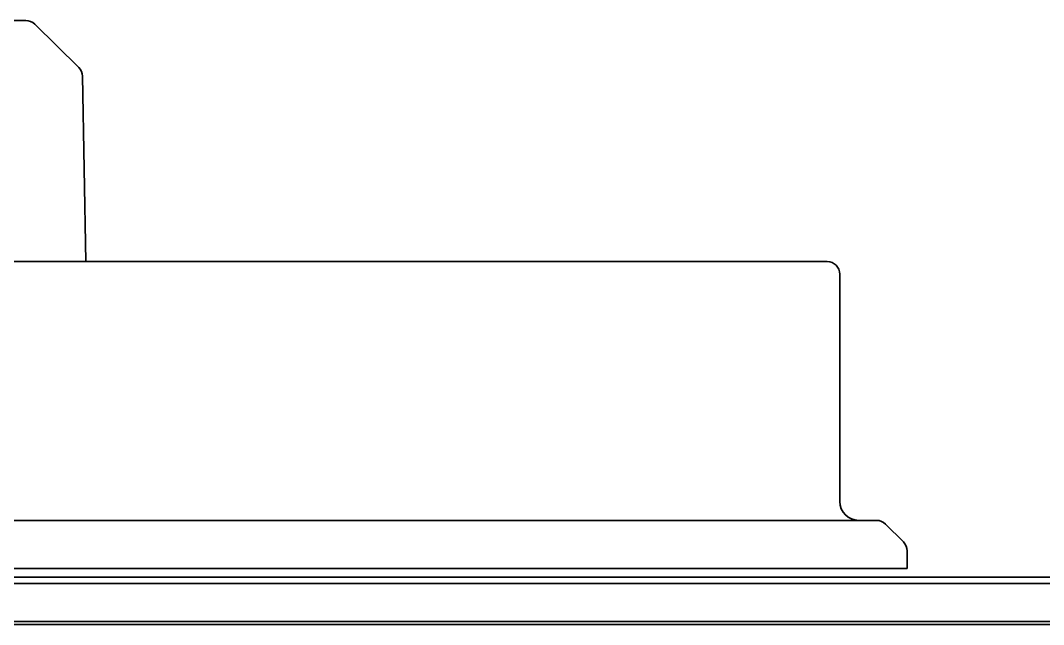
# Model space of a CAD drawing. Extents: x -760 to 4209, y 5795 to 10697.
# Drawn here: x 2275.3 to 2356.4, y 9169.2 to 9217 of the extents above; entities that cross this region are included whole.
import ezdxf

# ---------------------------------------------------------------- set-up
doc = ezdxf.new("R2010")
doc.units = 0
doc.header["$LTSCALE"] = 5
doc.layers.add('1', color=7, linetype='CONTINUOUS', true_color=0xffffff)

msp = doc.modelspace()

# ---------------------------------------------------------------- linework, layer by layer
at = {"layer": '1', "color": 7, "linetype": 'Continuous', "lineweight": 35}
for p, q in [((2275.726, 9217.002), (2233.271, 9217.002)), ((2279.913, 9213.289), (2276.426, 9216.715)), ((2280.468, 9197.902), (2280.212, 9212.594)), ((2270.972, 9197.902), (2321.138, 9197.902)), ((2270.972, 9197.902), (2321.138, 9197.902)), ((2321.138, 9197.902), (2324.145, 9197.902)), ((2321.138, 9197.902), (2324.145, 9197.902)), ((2324.145, 9197.902), (2334.126, 9197.902)), ((2324.145, 9197.902), (2334.126, 9197.902)), ((2334.126, 9197.902), (2339.224, 9197.902)), ((2334.126, 9197.902), (2339.224, 9197.902)), ((2340.224, 9178.902), (2340.224, 9196.902)), ((2340.224, 9178.902), (2340.224, 9196.902)), ((2296.055, 9177.402), (2248.969, 9177.402)), ((2296.055, 9177.402), (2248.969, 9177.402)), ((2343.141, 9177.402), (2296.055, 9177.402)), ((2343.141, 9177.402), (2296.055, 9177.402)), ((2345.262, 9175.695), (2343.848, 9177.109)), ((2345.262, 9175.695), (2343.848, 9177.109)), ((2345.555, 9173.602), (2345.555, 9174.988)), ((2345.555, 9173.602), (2345.555, 9174.988)), ((2344.803, 9173.602), (2246.555, 9173.602)), ((2344.803, 9173.602), (2246.555, 9173.602)), ((2345.555, 9173.602), (2344.803, 9173.602)), ((2345.555, 9173.602), (2344.803, 9173.602)), ((2090.057, 9172.902), (2470.053, 9172.902)), ((2457.007, 9172.402), (2103.103, 9172.402)), ((2457.007, 9169.402), (2103.103, 9169.402)), ((2456.555, 9169.152), (2103.555, 9169.152))]:
    msp.add_line(p, q, dxfattribs=at)
for centre, radius, start, end in [((2275.726, 9216.002), 1, 45.5, 90), ((2279.212, 9212.576), 1, 1, 45.5), ((2339.224, 9196.902), 1, 0, 90), ((2339.224, 9196.902), 1, 0, 90), ((2341.724, 9178.902), 1.5, 180, 270), ((2341.724, 9178.902), 1.5, 180, 270), ((2343.141, 9176.402), 1, 45, 90), ((2343.141, 9176.402), 1, 45, 90), ((2344.555, 9174.988), 1, 0, 45), ((2344.555, 9174.988), 1, 0, 45)]:
    msp.add_arc(centre, radius, start, end, dxfattribs=at)

doc.saveas('drawing.dxf')
